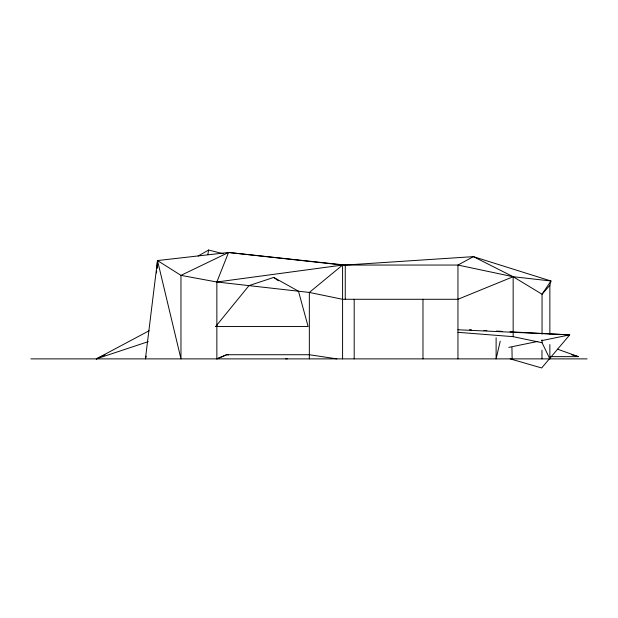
<?xml version="1.0" encoding="UTF-8"?>
<svg xmlns="http://www.w3.org/2000/svg" width="618" height="618" viewBox="0 0 618 618"><rect width="100%" height="100%" fill="white"/><g stroke="black" fill="none" stroke-linecap="round" stroke-linejoin="round"><path stroke-width="0.93" d="M157.219 268.22L157.289 266.304M157.397 263.43L157.505 260.564L228.521 252.476L345.261 265.052L473.38 256.64L550.955 280.989L549.865 285.253L549.865 334.021M156.485 272.971L156.648 271.063M156.879 268.197L157.505 260.564L180.966 275.373L216.856 282.001L309.34 292.438L342.581 299.282L458.092 299.282M207.857 254.508L208.629 250.035L223.214 253.704M500.232 341.175L496.115 358.88L496.115 337.752M146.242 356.161L145.415 358.88L157.505 260.564L180.966 358.88L180.966 275.373L228.521 252.476L342.581 265.052L457.953 265.052L513.156 276.725L550.955 280.989L542.048 294.23L542.048 334.16M336.88 358.88L309.34 354.724L226.651 354.724L216.856 358.88L216.856 282.001L228.521 252.476M215.659 326.543L248.984 285.624L273.728 277.42L298.479 291.209L308.127 326.543L215.659 326.543L217.497 326.01M549.865 285.253L542.048 294.23L513.156 276.725L473.38 256.64L457.953 265.052L457.953 358.88M342.581 358.88L342.581 265.052L309.34 292.438L309.34 358.88M198.092 256.037L208.629 250.035M149.1 330.761L96.315 358.88L98.185 358.401M105.006 354.817L96.315 358.88L148.227 341.646M216.856 358.88L226.651 354.724L228.583 354.863M457.953 299.282L513.156 276.725L513.156 336.663L542.048 342.72L549.865 358.88L549.865 344.535M508.807 347.37L537.861 341.414M541.607 340.642L569.719 334.871L541.669 367.965L510.198 358.88M216.856 282.001L342.581 265.052M550.561 356.632L578.332 356.632L557.498 349.147M30.9 358.88L587.1 358.88M457.953 329.765L569.719 334.871L509.981 331.781M469.51 329.68L471.441 329.78M483.964 330.429L486.853 330.576M496.493 331.078L502.272 331.379M285.377 358.749L287.3 358.88M457.953 332.322L513.156 336.663M571.851 354.848L578.332 356.632M273.728 277.42L278.378 280.757M511.936 347.362L512.129 358.88M542.048 339.869L542.048 342.72M541.971 350.19L541.971 358.88M422.982 299.282L422.982 358.88M354.191 299.282L354.191 358.88M345.261 265.052L345.261 299.282"/></g></svg>
